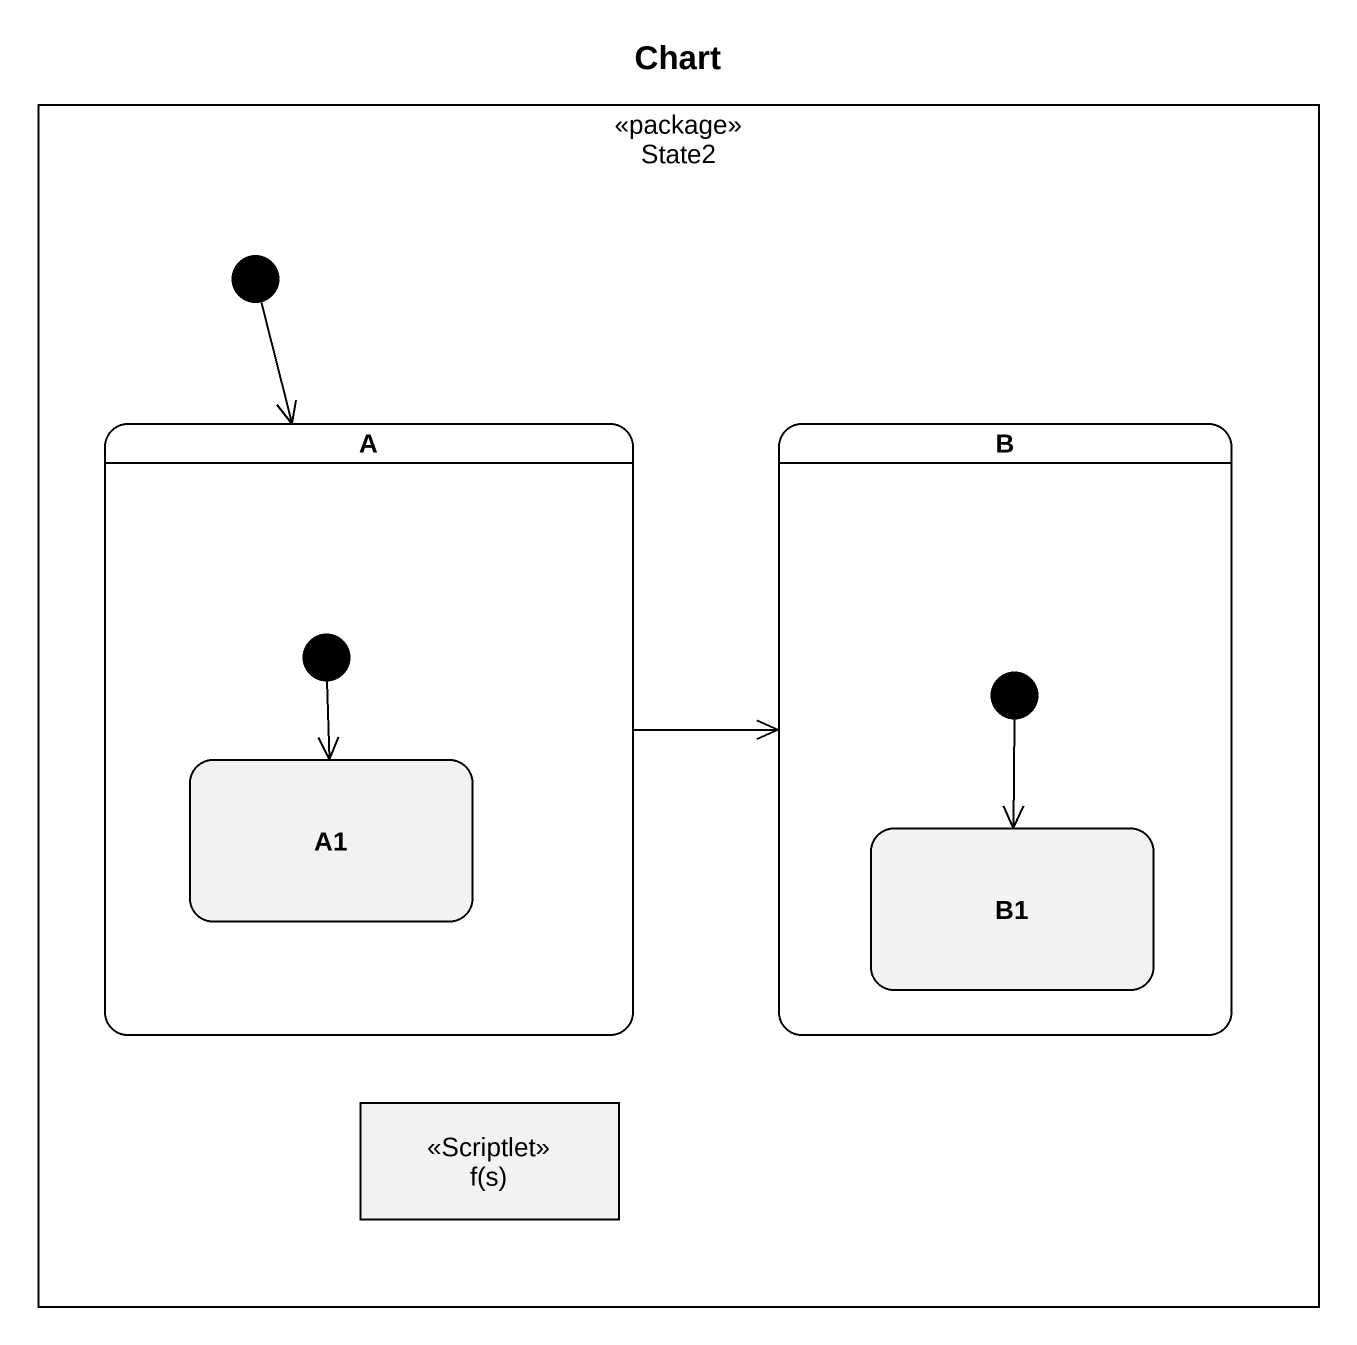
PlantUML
@startuml
title Chart
hide empty description
state State2 <<package>> {
  state A {
    state A1
    [*] --> A1
  }
  state B {
    state B1
    [*] --> B1
  }
  state "f(s)" as f_s <<Scriptlet>>
  [*] --> A
}
A -right-> B
@enduml
